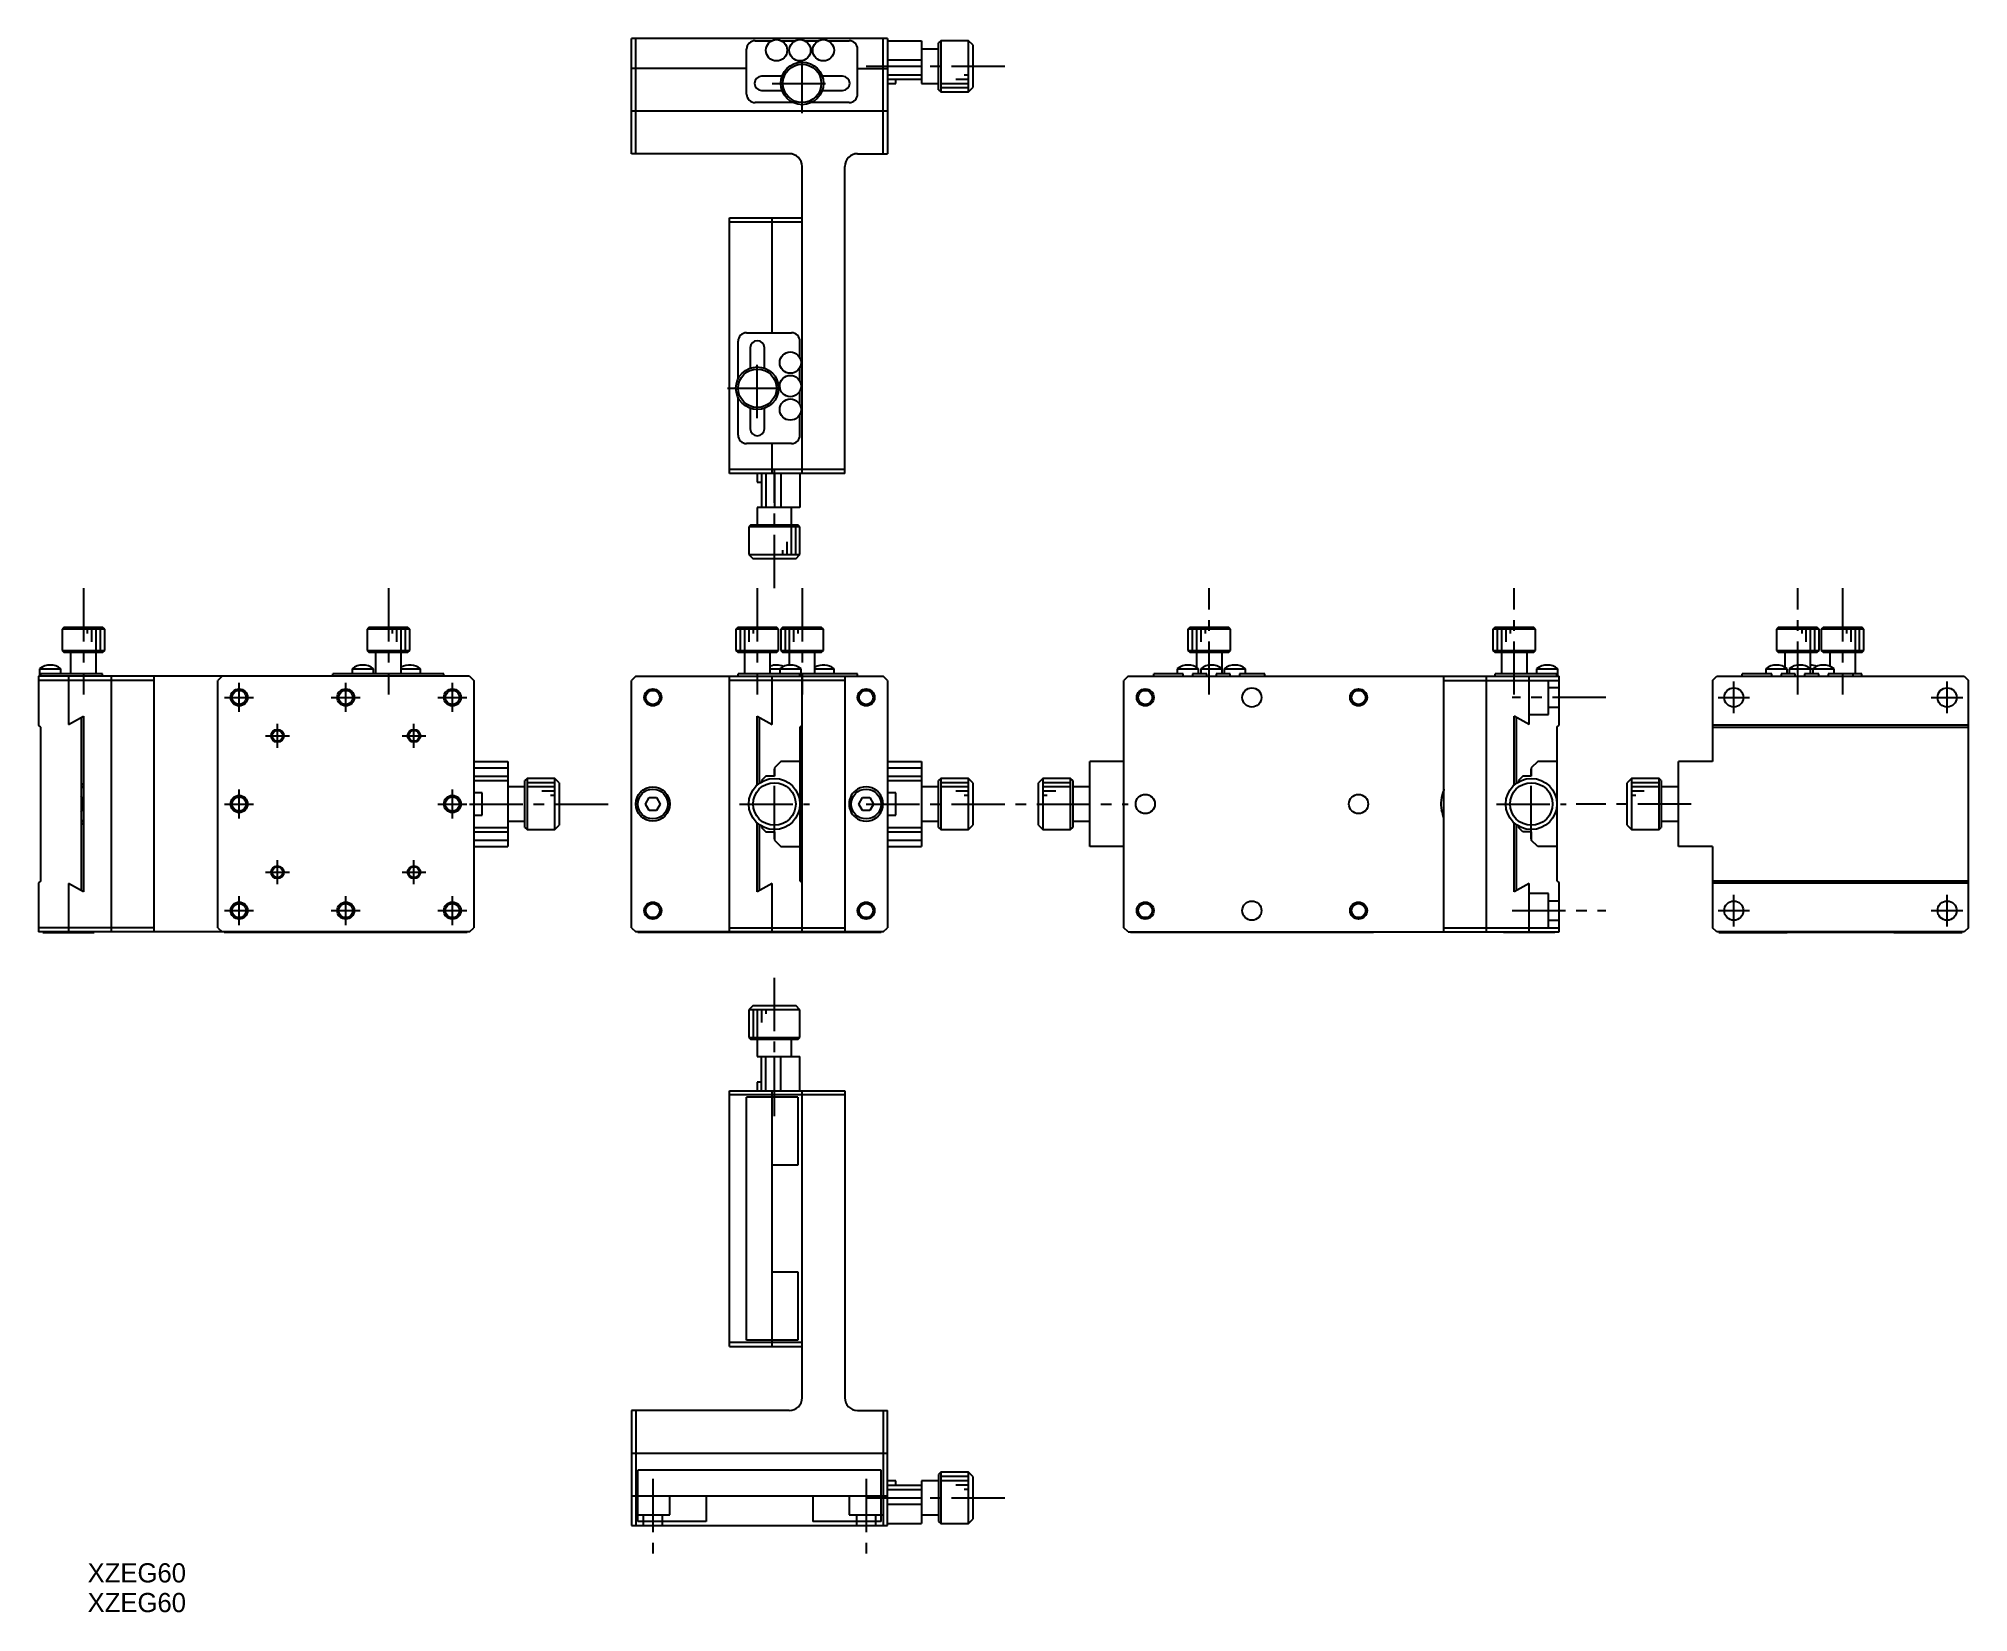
# Model space of a CAD drawing. Extents: x -53 to 400, y 0 to 369.
import ezdxf

# ---------------------------------------------------------------- set-up
doc = ezdxf.new("R2010")
doc.units = 0
doc.header["$LTSCALE"] = 10
doc.linetypes.add('CENTER', pattern=[2, 1.25, -0.25, 0.25, -0.25])
doc.linetypes.add('DASHED', pattern=[3.5, 2, -1.5])
doc.layers.get('0').update_dxf_attribs({"linetype": 'CONTINUOUS'})
doc.layers.add('CENTER', color=1, linetype='CENTER')
doc.styles.get("Standard").update_dxf_attribs({"font": 'FGP教科書体NT-M'})

msp = doc.modelspace()

# ---------------------------------------------------------------- linework, layer by layer
at = {"color": 7, "linetype": 'CONTINUOUS'}
for p, q in [((146.48596, 369.182032), (86.485959, 369.182032)), ((86.485959, 342.182032), (86.485959, 369.182032)), ((87.485959, 342.182032), (87.485959, 369.182032)), ((113.48596, 356.182031), (113.48596, 366.682032)), ((115.48596, 368.682032), (119.396235, 368.682032)), ((121.575685, 368.682032), (124.896235, 368.682032)), ((127.075685, 368.682032), (130.396235, 368.682032)), ((132.575685, 368.682032), (137.485958, 368.682032)), ((139.485958, 356.182031), (139.485958, 366.682032)), ((145.485964, 342.182032), (145.48596, 369.182032)), ((146.48596, 369.182032), (146.48596, 342.182032)), ((146.48596, 368.682032), (154.48596, 368.682032)), ((154.48596, 368.682032), (154.48596, 358.682033)), ((158.48596, 366.682033), (154.48596, 366.682033)), ((158.98596, 368.682033), (158.48596, 368.182033)), ((158.48596, 357.182033), (158.48596, 368.182033)), ((158.98596, 368.682033), (158.98596, 356.682033)), ((165.48596, 368.682033), (158.98596, 368.682033)), ((165.48596, 356.682033), (165.48596, 368.682033)), ((166.48596, 367.682033), (165.48596, 368.682033)), ((166.48596, 367.682033), (166.48596, 357.682033)), ((113.48596, 362.182032), (86.485959, 362.182032)), ((139.485958, 362.182032), (146.48596, 362.182032)), ((146.48596, 364.182034), (154.48596, 364.182034)), ((146.48596, 362.682033), (154.48596, 362.682033)), ((121.766055, 360.332031), (116.985959, 360.332031)), ((135.985959, 360.332031), (131.205865, 360.332031)), ((146.48596, 360.682034), (154.48596, 360.682034)), ((146.48596, 359.682034), (154.48596, 359.682034)), ((146.48596, 358.682033), (148.48596, 358.682033)), ((148.48596, 358.682033), (148.48596, 359.682034)), ((154.48596, 358.682033), (158.48596, 358.682033)), ((165.48596, 356.682033), (166.48596, 357.682033)), ((124.306509, 354.182031), (115.48596, 354.182031)), ((116.985959, 357.032031), (121.766056, 357.032031)), ((137.485958, 354.182031), (128.665408, 354.182031)), ((131.205865, 357.032031), (135.985959, 357.032031)), ((158.48596, 357.182033), (158.98596, 356.682033)), ((158.98596, 356.682033), (165.48596, 356.682033)), ((146.48596, 352.182032), (86.48596, 352.182032)), ((123.48596, 342.182032), (86.48596, 342.182032)), ((139.48596, 342.182032), (146.48596, 342.182032)), ((126.48596, 267.182031), (126.48596, 339.182032)), ((136.48596, 267.182032), (136.48596, 339.182032)), ((109.48596, 327.182032), (126.48596, 327.182032)), ((109.48596, 267.182031), (109.48596, 327.182031)), ((109.48596, 326.182034), (126.48596, 326.182032)), ((119.48596, 300.182031), (119.48596, 327.182032)), ((113.485959, 300.182031), (123.98596, 300.182031)), ((111.485959, 289.361482), (111.485959, 298.182031)), ((114.335959, 296.682032), (114.335959, 291.901935)), ((117.635959, 291.901936), (117.635959, 296.682032)), ((125.98596, 294.271756), (125.98596, 298.182031)), ((125.98596, 288.771756), (125.98596, 292.092306)), ((125.98596, 283.271756), (125.98596, 286.592306)), ((111.485959, 276.182033), (111.485959, 285.002584)), ((114.335959, 282.462127), (114.335959, 277.682032)), ((117.635959, 277.682032), (117.635959, 282.462126)), ((125.98596, 276.182033), (125.98596, 281.092306)), ((123.98596, 274.182033), (113.485959, 274.182033)), ((119.48596, 267.182031), (119.48596, 274.182033)), ((109.48596, 268.182032), (136.48596, 268.182032)), ((136.48596, 267.182032), (109.48596, 267.182032)), ((115.985961, 267.182031), (115.985961, 265.182031)), ((116.985962, 267.182031), (116.985962, 259.182031)), ((117.985962, 267.182031), (117.985962, 259.182031)), ((119.985961, 267.182031), (119.985961, 259.182031)), ((121.485962, 267.182031), (121.485962, 259.182031)), ((125.98596, 267.182031), (125.98596, 259.182031)), ((115.985961, 265.182031), (116.985962, 265.182031)), ((115.985961, 259.182031), (115.985961, 255.182031)), ((125.98596, 259.182031), (115.985961, 259.182031)), ((123.985961, 255.182031), (123.985961, 259.182031)), ((114.485961, 255.182031), (113.985961, 254.682031)), ((125.985961, 254.682031), (113.985961, 254.682031)), ((113.985961, 254.682031), (113.985961, 248.182031)), ((114.485961, 255.182031), (125.485961, 255.182031)), ((125.985961, 254.682031), (125.485961, 255.182031)), ((125.985961, 248.182031), (125.985961, 254.682031)), ((113.985961, 248.182031), (125.985961, 248.182031)), ((113.985961, 248.182031), (114.985961, 247.182031)), ((124.985961, 247.182031), (114.985961, 247.182031)), ((124.985961, 247.182031), (125.985961, 248.182031)), ((-46.502599, 231.173412), (-47.002599, 230.673412)), ((-46.502599, 231.173412), (-37.502599, 231.173412)), ((-37.002599, 230.673412), (-37.502599, 231.173412)), ((24.997402, 231.173411), (24.497402, 230.673411)), ((24.997402, 231.173411), (33.997402, 231.173411)), ((34.497402, 230.673411), (33.997402, 231.173411)), ((111.48596, 231.173411), (110.98596, 230.673411)), ((111.48596, 231.173411), (120.48596, 231.173411)), ((120.98596, 230.673411), (120.48596, 231.173411)), ((121.98596, 231.173412), (121.48596, 230.673412)), ((121.98596, 231.173412), (130.98596, 231.173412)), ((131.48596, 230.673412), (130.98596, 231.173412)), ((217.435536, 231.173411), (216.935536, 230.673411)), ((217.435536, 231.173411), (226.435536, 231.173411)), ((226.935536, 230.673411), (226.435536, 231.173411)), ((288.935537, 231.173412), (288.435537, 230.673412)), ((288.935537, 231.173412), (297.935537, 231.173412)), ((298.435537, 230.673412), (297.935537, 231.173412)), ((355.398106, 231.173412), (354.898106, 230.673412)), ((355.398106, 231.173412), (364.398106, 231.173412)), ((364.898106, 230.673412), (364.398106, 231.173412)), ((365.898106, 231.173411), (365.398106, 230.673411)), ((365.898106, 231.173411), (374.898106, 231.173411)), ((375.398106, 230.673411), (374.898106, 231.173411)), ((-37.002599, 230.673412), (-47.002599, 230.673412)), ((-47.002599, 230.673412), (-47.002599, 225.673412)), ((-37.002599, 225.673412), (-37.002599, 230.673412)), ((34.497402, 230.673411), (24.497402, 230.673411)), ((24.497402, 230.673411), (24.497402, 225.673411)), ((34.497402, 225.673411), (34.497402, 230.673411)), ((120.98596, 230.673411), (110.98596, 230.673411)), ((110.98596, 230.673411), (110.98596, 225.673411)), ((120.98596, 225.673411), (120.98596, 230.673411)), ((131.48596, 230.673412), (121.48596, 230.673412)), ((121.48596, 230.673412), (121.48596, 225.673412)), ((131.48596, 225.673412), (131.48596, 230.673412)), ((216.935536, 230.673411), (216.935536, 225.673411)), ((226.935536, 230.673411), (216.935536, 230.673411)), ((226.935536, 225.673411), (226.935536, 230.673411)), ((288.435537, 230.673412), (288.435537, 225.673412)), ((298.435537, 230.673412), (288.435537, 230.673412)), ((298.435537, 225.673412), (298.435537, 230.673412)), ((354.898106, 230.673412), (354.898106, 225.673412)), ((364.898106, 230.673412), (354.898106, 230.673412)), ((364.898106, 225.673412), (364.898106, 230.673412)), ((375.398106, 230.673411), (365.398106, 230.673411)), ((365.398106, 230.673411), (365.398106, 225.673411)), ((375.398106, 225.673411), (375.398106, 230.673411)), ((-47.002599, 225.673412), (-37.002599, 225.673412)), ((-47.002599, 225.673412), (-46.502599, 225.173412)), ((-37.502599, 225.173412), (-46.502599, 225.173412)), ((-45.002599, 225.173412), (-45.002599, 220.173412)), ((-39.002599, 220.173412), (-39.002599, 225.173412)), ((-37.502599, 225.173412), (-37.002599, 225.673412)), ((24.497402, 225.673411), (34.497402, 225.673411)), ((24.497402, 225.673411), (24.997402, 225.173411)), ((33.997402, 225.173411), (24.997402, 225.173411)), ((26.497402, 225.173411), (26.497402, 220.173411)), ((32.497402, 220.173411), (32.497402, 225.173411)), ((33.997402, 225.173411), (34.497402, 225.673411)), ((110.98596, 225.673411), (120.98596, 225.673411)), ((110.98596, 225.673411), (111.48596, 225.173411)), ((120.48596, 225.173411), (111.48596, 225.173411)), ((112.98596, 225.173411), (112.98596, 220.173411)), ((118.98596, 220.173411), (118.98596, 225.173411)), ((120.48596, 225.173411), (120.98596, 225.673411)), ((121.48596, 225.673412), (131.48596, 225.673412)), ((121.48596, 225.673412), (121.98596, 225.173412)), ((130.98596, 225.173412), (121.98596, 225.173412)), ((123.48596, 225.173412), (123.48596, 222.265592)), ((129.48596, 220.173412), (129.48596, 225.173412)), ((130.98596, 225.173412), (131.48596, 225.673412)), ((216.935536, 225.673411), (217.435536, 225.173411)), ((216.935536, 225.673411), (226.935536, 225.673411)), ((226.435536, 225.173411), (217.435536, 225.173411)), ((218.935536, 225.173411), (218.935536, 221.737513)), ((224.935536, 220.173412), (224.935536, 225.173411)), ((226.435536, 225.173411), (226.935536, 225.673411)), ((288.435537, 225.673412), (288.935537, 225.173412)), ((288.435537, 225.673412), (298.435537, 225.673412)), ((297.935537, 225.173412), (288.935537, 225.173412)), ((290.435537, 225.173412), (290.435537, 220.173412)), ((296.435537, 220.173412), (296.435537, 225.173412)), ((297.935537, 225.173412), (298.435537, 225.673412)), ((354.898106, 225.673412), (355.398106, 225.173412)), ((354.898106, 225.673412), (364.898106, 225.673412)), ((364.398106, 225.173412), (355.398106, 225.173412)), ((356.898106, 225.173412), (356.898106, 221.737515)), ((362.898106, 220.173413), (362.898106, 225.173412)), ((364.398106, 225.173412), (364.898106, 225.673412)), ((365.398106, 225.673411), (375.398106, 225.673411)), ((365.398106, 225.673411), (365.898106, 225.173411)), ((374.898106, 225.173411), (365.898106, 225.173411)), ((367.398106, 225.173411), (367.398106, 221.981512)), ((373.398106, 220.173411), (373.398106, 225.173411)), ((374.898106, 225.173411), (375.398106, 225.673411)), ((48.497402, 219.673413), (-52.502599, 219.673413)), ((-52.502599, 219.673413), (-52.502599, 208.173412)), ((-25.502599, 218.673413), (-52.502599, 218.673413)), ((-52.252599, 221.395912), (-52.252599, 219.673413)), ((-52.252599, 221.395912), (-47.252599, 221.395912)), ((-52.002599, 219.673413), (-52.002599, 220.173413)), ((-37.502598, 220.173413), (-52.002599, 220.173413)), ((-47.252599, 220.173413), (-47.252599, 221.395912)), ((-45.502599, 219.673413), (-45.502599, 208.282686)), ((-37.502598, 219.673413), (-37.502598, 220.173413)), ((-35.502599, 219.673412), (-35.502599, 159.673412)), ((-25.502599, 219.673412), (-25.502599, 159.673412)), ((-9.502598, 219.673411), (-10.502598, 218.673411)), ((-10.502598, 160.673411), (-10.502598, 218.673411)), ((16.497402, 219.673411), (16.497402, 220.173412)), ((42.4974, 220.173412), (16.497402, 220.173412)), ((20.997402, 221.395911), (25.997402, 221.395911)), ((20.997402, 221.395911), (20.997402, 220.173412)), ((25.997402, 220.173412), (25.997402, 221.395911)), ((32.497402, 221.395911), (36.997402, 221.395911)), ((36.997402, 220.173412), (36.997402, 221.395911)), ((42.4974, 219.673412), (42.4974, 220.173412)), ((48.497402, 219.673411), (49.497402, 218.673411)), ((49.497402, 218.673411), (49.497402, 160.673411)), ((87.48596, 219.673412), (86.48596, 218.673412)), ((86.48596, 160.673412), (86.48596, 218.673412)), ((87.48596, 219.673412), (145.48596, 219.673412)), ((109.48596, 159.673411), (109.48596, 219.673411)), ((136.48596, 218.673412), (109.48596, 218.673412)), ((111.485959, 219.673411), (111.485959, 220.173412)), ((125.98596, 220.173412), (111.485959, 220.173412)), ((118.98596, 221.395912), (126.23596, 221.395912)), ((119.48596, 208.282685), (119.48596, 219.673411)), ((121.23596, 221.395911), (121.23596, 220.173412)), ((125.98596, 219.673412), (125.98596, 220.173412)), ((126.23596, 219.673412), (126.23596, 221.395911)), ((139.485958, 220.173413), (126.23596, 220.173413)), ((126.48596, 159.673411), (126.48596, 219.673412)), ((129.48596, 221.395912), (133.98596, 221.395912)), ((133.98596, 220.173413), (133.98596, 221.395912)), ((136.48596, 219.673412), (136.48596, 159.673412)), ((139.485958, 219.673413), (139.485958, 220.173413)), ((146.48596, 218.673412), (145.48596, 219.673412)), ((146.48596, 218.673412), (146.48596, 160.673412)), ((202.935537, 219.673412), (201.935537, 218.673412)), ((201.935537, 160.673412), (201.935537, 218.673412)), ((202.935537, 219.673413), (303.935537, 219.673413)), ((208.935538, 219.673412), (208.935538, 220.173412)), ((215.845811, 220.173412), (208.935538, 220.173412)), ((214.435536, 221.395911), (214.435536, 220.173412)), ((214.435536, 221.395911), (219.435536, 221.395911)), ((215.845811, 219.673412), (215.845811, 220.173412)), ((218.025261, 220.173412), (218.025261, 219.673412)), ((221.345811, 220.173412), (218.025261, 220.173412)), ((219.435536, 220.173412), (219.435536, 221.395911)), ((219.935536, 221.395911), (219.935536, 220.173412)), ((219.935536, 221.395911), (224.935536, 221.395911)), ((221.345811, 219.673412), (221.345811, 220.173412)), ((223.525261, 220.173412), (223.525261, 219.673412)), ((226.845811, 220.173412), (223.525261, 220.173412)), ((225.435536, 221.395911), (225.435536, 220.173412)), ((225.435536, 221.395911), (230.435536, 221.395911)), ((226.845811, 219.673412), (226.845811, 220.173412)), ((229.025261, 220.173412), (229.025261, 219.673412)), ((234.935536, 220.173412), (229.025261, 220.173412)), ((230.435536, 220.173412), (230.435536, 221.395911)), ((234.935536, 219.673412), (234.935536, 220.173412)), ((276.935537, 159.673412), (276.935537, 219.673412)), ((276.935537, 218.673413), (303.935537, 218.673413)), ((286.935537, 159.673412), (286.935537, 219.673412)), ((288.935536, 219.673413), (288.935536, 220.173413)), ((303.435537, 220.173413), (288.935536, 220.173413)), ((296.935537, 208.282686), (296.935537, 219.673413)), ((298.685537, 221.395912), (298.685537, 220.173413)), ((298.685537, 221.395912), (303.685537, 221.395912)), ((303.435537, 219.673413), (303.435537, 220.173413)), ((303.685537, 219.673413), (303.685537, 221.395912)), ((303.935537, 208.173412), (303.935537, 219.673413)), ((339.898106, 218.673413), (340.898106, 219.673413)), ((339.898106, 218.673413), (339.898106, 199.673412)), ((340.898106, 219.673413), (398.898107, 219.673413)), ((346.898108, 219.673413), (346.898108, 220.173413)), ((353.808381, 220.173413), (346.898108, 220.173413)), ((352.398106, 221.395912), (357.398106, 221.395912)), ((352.398106, 221.395912), (352.398106, 220.173413)), ((353.808381, 219.673413), (353.808381, 220.173413)), ((355.987831, 220.173413), (355.987831, 219.673413)), ((359.308381, 220.173413), (355.987831, 220.173413)), ((357.398106, 220.173413), (357.398106, 221.395912)), ((357.898106, 221.395912), (357.898106, 220.173413)), ((357.898106, 221.395912), (368.398106, 221.395912)), ((359.308381, 219.673413), (359.308381, 220.173413)), ((361.487831, 220.173413), (361.487831, 219.673413)), ((364.808381, 220.173413), (361.487831, 220.173413)), ((363.398106, 221.395912), (363.398106, 220.173413)), ((364.808381, 219.673413), (364.808381, 220.173413)), ((366.987831, 220.173413), (366.987831, 219.673413)), ((374.898107, 220.173413), (366.987831, 220.173413)), ((368.398106, 220.173413), (368.398106, 221.395912)), ((372.898106, 219.673413), (372.898106, 220.173413)), ((374.898107, 219.673412), (374.898107, 220.173412)), ((398.898107, 219.673413), (399.898107, 218.673413)), ((399.898107, 160.673412), (399.898107, 218.673413)), ((-52.002599, 207.673412), (-52.502599, 208.173412)), ((-45.502914, 208.283231), (-42.002913, 210.303957)), ((-42.502599, 210.015463), (-42.502599, 169.331362)), ((-42.002599, 210.303412), (-42.002599, 169.042686)), ((115.98596, 194.145547), (115.98596, 210.303411)), ((115.986274, 210.303956), (119.486274, 208.283229)), ((116.48596, 194.546808), (116.48596, 210.015462)), ((126.48596, 208.173411), (125.98596, 207.673411)), ((293.435537, 194.145548), (293.435537, 210.303412)), ((296.935537, 208.282687), (293.435537, 210.303412)), ((293.935537, 194.54681), (293.935537, 210.015463)), ((303.435537, 207.673412), (303.935537, 208.173412)), ((399.898107, 208.173412), (339.898106, 208.173412)), ((-52.002599, 171.673412), (-52.002599, 207.673412)), ((125.98596, 207.673411), (125.98596, 171.673411)), ((303.435537, 207.673412), (303.435537, 171.673412)), ((339.898106, 207.673412), (399.898107, 207.673412)), ((49.497402, 199.673411), (57.497402, 199.673411)), ((57.497402, 199.673411), (57.497402, 179.673413)), ((121.485962, 199.673411), (119.985961, 198.17341)), ((125.98596, 199.673411), (121.485962, 199.673411)), ((146.48596, 199.673412), (154.48596, 199.673412)), ((154.48596, 199.673412), (154.48596, 179.673414)), ((193.935536, 179.673413), (193.935536, 199.673411)), ((201.935536, 199.673411), (193.935536, 199.673411)), ((298.935539, 199.673412), (297.435538, 198.173411)), ((303.435537, 199.673412), (298.935539, 199.673412)), ((331.898106, 179.673414), (331.898106, 199.673412)), ((339.898106, 199.673412), (331.898106, 199.673412)), ((49.497402, 198.17341), (57.497402, 198.17341)), ((49.497402, 196.173411), (57.497402, 196.173411)), ((49.497402, 195.173411), (57.497402, 195.173411)), ((61.997402, 195.673412), (61.497402, 195.173412)), ((61.497402, 184.173412), (61.497402, 195.173412)), ((61.997402, 195.673412), (61.997402, 183.673412)), ((68.497402, 195.673412), (61.997402, 195.673412)), ((68.497402, 183.673412), (68.497402, 195.673412)), ((69.497402, 194.673412), (68.497402, 195.673412)), ((69.497402, 194.673412), (69.497402, 184.673412)), ((117.985962, 196.173411), (116.985962, 195.173411)), ((116.985962, 195.173411), (116.985962, 194.869565)), ((119.985961, 196.173411), (117.985962, 196.173411)), ((119.985961, 198.17341), (119.985961, 196.173411)), ((146.48596, 198.173411), (154.48596, 198.173411)), ((146.48596, 196.173412), (154.48596, 196.173412)), ((146.48596, 195.173412), (154.48596, 195.173412)), ((158.98596, 195.673413), (158.48596, 195.173413)), ((158.48596, 184.173413), (158.48596, 195.173413)), ((158.98596, 195.673413), (158.98596, 183.673413)), ((165.48596, 195.673413), (158.98596, 195.673413)), ((165.48596, 183.673413), (165.48596, 195.673413)), ((166.48596, 194.673413), (165.48596, 195.673413)), ((166.48596, 194.673413), (166.48596, 184.673413)), ((182.935536, 195.673412), (181.935536, 194.673412)), ((181.935536, 184.673412), (181.935536, 194.673412)), ((189.435536, 195.673412), (182.935536, 195.673412)), ((182.935536, 195.673412), (182.935536, 183.673412)), ((189.935536, 195.173412), (189.435536, 195.673412)), ((189.435536, 183.673412), (189.435536, 195.673412)), ((189.935536, 195.173412), (189.935536, 184.173412)), ((295.435539, 196.173412), (294.435539, 195.173412)), ((294.435539, 195.173412), (294.435539, 194.869566)), ((297.435538, 196.173412), (295.435539, 196.173412)), ((297.435538, 198.173411), (297.435538, 196.173412)), ((320.898106, 195.673413), (319.898106, 194.673413)), ((319.898106, 184.673413), (319.898106, 194.673413)), ((327.398106, 195.673413), (320.898106, 195.673413)), ((320.898106, 195.673413), (320.898106, 183.673413)), ((327.898106, 195.173413), (327.398106, 195.673413)), ((327.398106, 183.673413), (327.398106, 195.673413)), ((327.898106, 195.173413), (327.898106, 184.173413)), ((51.497402, 192.319164), (49.497402, 192.319164)), ((51.497402, 187.027659), (51.497402, 192.319164)), ((61.497402, 193.673412), (57.497402, 193.673412)), ((89.753909, 189.673412), (90.619935, 191.173412)), ((90.619935, 191.173412), (92.351986, 191.173412)), ((92.351986, 191.173412), (93.218011, 189.673412)), ((139.753908, 189.673414), (140.619934, 191.173414)), ((140.619934, 191.173414), (142.351985, 191.173414)), ((142.351985, 191.173414), (143.21801, 189.673414)), ((148.48596, 192.319166), (146.48596, 192.319166)), ((148.48596, 187.027661), (148.48596, 192.319166)), ((158.48596, 193.673413), (154.48596, 193.673413)), ((193.935536, 193.673412), (189.935536, 193.673412)), ((276.935537, 193.137513), (276.9259, 192.987205)), ((331.898106, 193.673413), (327.898106, 193.673413)), ((49.497402, 187.027659), (51.497402, 187.027659)), ((57.497402, 185.673412), (61.497402, 185.673412)), ((90.619935, 188.173412), (89.753909, 189.673412)), ((92.351986, 188.173412), (90.619935, 188.173412)), ((93.218011, 189.673412), (92.351986, 188.173412)), ((140.619934, 188.173414), (139.753908, 189.673414)), ((142.351985, 188.173414), (140.619934, 188.173414)), ((143.21801, 189.673414), (142.351985, 188.173414)), ((146.48596, 187.027661), (148.48596, 187.027661)), ((154.48596, 185.673413), (158.48596, 185.673413)), ((189.935536, 185.673412), (193.935536, 185.673412)), ((327.898106, 185.673413), (331.898106, 185.673413)), ((49.497402, 184.173413), (57.497402, 184.173413)), ((49.497402, 183.173413), (57.497402, 183.173413)), ((49.497402, 181.173413), (57.497402, 181.173413)), ((61.497402, 184.173412), (61.997402, 183.673412)), ((61.997402, 183.673412), (68.497402, 183.673412)), ((68.497402, 183.673412), (69.497402, 184.673412)), ((115.98596, 169.042685), (115.98596, 185.201277)), ((116.48596, 169.33136), (116.48596, 184.800015)), ((116.985962, 184.477259), (116.985962, 184.173413)), ((116.985962, 184.173413), (117.985962, 183.173413)), ((117.985962, 183.173413), (119.985961, 183.173413)), ((119.985961, 183.173413), (119.985961, 181.173413)), ((119.985961, 181.173413), (121.485962, 179.673413)), ((146.48596, 184.173414), (154.48596, 184.173414)), ((146.48596, 183.173414), (154.48596, 183.173414)), ((146.48596, 181.173414), (154.48596, 181.173414)), ((158.48596, 184.173413), (158.98596, 183.673413)), ((158.98596, 183.673413), (165.48596, 183.673413)), ((165.48596, 183.673413), (166.48596, 184.673413)), ((181.935536, 184.673412), (182.935536, 183.673412)), ((182.935536, 183.673412), (189.435536, 183.673412)), ((189.435536, 183.673412), (189.935536, 184.173412)), ((293.435537, 169.042686), (293.435537, 185.201278)), ((293.935537, 169.331362), (293.935537, 184.800017)), ((294.435539, 184.47726), (294.435539, 184.173414)), ((295.435539, 183.173414), (294.435539, 184.173414)), ((297.435538, 183.173414), (295.435539, 183.173414)), ((297.435538, 183.173414), (297.435538, 181.173414)), ((298.935539, 179.673414), (297.435538, 181.173414)), ((319.898106, 184.673413), (320.898106, 183.673413)), ((320.898106, 183.673413), (327.398106, 183.673413)), ((327.398106, 183.673413), (327.898106, 184.173413)), ((49.497402, 179.673413), (57.497402, 179.673413)), ((121.485962, 179.673413), (125.98596, 179.673413)), ((146.48596, 179.673414), (154.48596, 179.673414)), ((201.935536, 179.673413), (193.935536, 179.673413)), ((303.435537, 179.673414), (298.935539, 179.673414)), ((339.898106, 179.673414), (331.898106, 179.673414)), ((339.898106, 179.673414), (339.898106, 160.673412)), ((-52.002599, 171.673412), (-52.502599, 171.173412)), ((-52.502599, 171.173412), (-52.502599, 159.673412)), ((-45.502599, 171.063413), (-45.502599, 159.523412)), ((-42.002599, 169.042687), (-45.502599, 171.063413)), ((119.48596, 171.063411), (115.98596, 169.042685)), ((119.48596, 159.523411), (119.48596, 171.063411)), ((125.98596, 171.673411), (126.48596, 171.173411)), ((296.935537, 171.063413), (293.435537, 169.042687)), ((296.935537, 159.523412), (296.935537, 171.063413)), ((303.435537, 171.673412), (303.935537, 171.173412)), ((303.935537, 159.673412), (303.935537, 171.173412)), ((339.898106, 171.673412), (399.898107, 171.673412)), ((339.898106, 171.173412), (399.898107, 171.173412)), ((-25.502599, 160.673412), (-52.502599, 160.673412)), ((48.497402, 159.673426), (-52.502599, 159.673412)), ((-51.502599, 159.673412), (-51.502599, 159.523412)), ((-51.502599, 159.523412), (-39.502599, 159.523412)), ((-39.502599, 159.523412), (-39.502599, 159.673412)), ((-10.502598, 160.673411), (-9.502598, 159.673411)), ((-9.002598, 159.523411), (-9.002598, 159.673411)), ((47.997402, 159.523411), (-9.002598, 159.523411)), ((47.997402, 159.673411), (47.997402, 159.523411)), ((48.497402, 159.673411), (49.497402, 160.673411)), ((86.48596, 160.673412), (87.48596, 159.673412)), ((145.48596, 159.673412), (87.48596, 159.673412)), ((87.98596, 159.523412), (87.98596, 159.673412)), ((144.98596, 159.52341), (87.98596, 159.523412)), ((109.48596, 160.673412), (136.48596, 160.673412)), ((113.48596, 159.673411), (113.48596, 159.523411)), ((125.48596, 159.673411), (125.48596, 159.523411)), ((144.98596, 159.673412), (144.98596, 159.523412)), ((145.48596, 159.673412), (146.48596, 160.673412)), ((202.935537, 159.673412), (201.935537, 160.673412)), ((202.935537, 159.673412), (303.935537, 159.673412)), ((203.435536, 159.673411), (203.435536, 159.523411)), ((260.435536, 159.523411), (203.435536, 159.523411)), ((219.435536, 159.673411), (219.435536, 159.523411)), ((244.435536, 159.673411), (244.435536, 159.523411)), ((260.435536, 159.673411), (260.435536, 159.523411)), ((276.935537, 160.673412), (303.935537, 160.673412)), ((290.935537, 159.673412), (290.935537, 159.523412)), ((302.935537, 159.523412), (290.935537, 159.523412)), ((302.935537, 159.673412), (302.935537, 159.523412)), ((340.898106, 159.673412), (339.898106, 160.673412)), ((398.898107, 159.673412), (340.898106, 159.673412)), ((341.398106, 159.673412), (341.398106, 159.523412)), ((341.398106, 159.523412), (357.398106, 159.523412)), ((357.398106, 159.673412), (357.398106, 159.523412)), ((382.388106, 159.523412), (357.408106, 159.523412)), ((382.398106, 159.673412), (382.398106, 159.523412)), ((382.398106, 159.523412), (398.398106, 159.523412)), ((398.398106, 159.673412), (398.398106, 159.523412)), ((399.898107, 160.673412), (398.898107, 159.673412)), ((114.985961, 142.438804), (113.985961, 141.438804)), ((125.985961, 141.438804), (113.985961, 141.438804)), ((113.985961, 141.438804), (113.985961, 134.938804)), ((114.985961, 142.438804), (124.985961, 142.438804)), ((125.985961, 141.438804), (124.985961, 142.438804)), ((125.985961, 134.938804), (125.985961, 141.438804)), ((113.985961, 134.938804), (125.985961, 134.938804)), ((113.985961, 134.938804), (114.485961, 134.438804)), ((125.485961, 134.438804), (114.485961, 134.438804)), ((115.985961, 134.438804), (115.985961, 130.438804)), ((123.985961, 130.438804), (123.985961, 134.438804)), ((125.485961, 134.438804), (125.985961, 134.938804)), ((115.985961, 130.438804), (125.98596, 130.438804)), ((116.985962, 122.438804), (116.985962, 130.438804)), ((117.985962, 122.438804), (117.985962, 130.438804)), ((119.985961, 122.438804), (119.985961, 130.438804)), ((121.485962, 122.438804), (121.485962, 130.438804)), ((125.98596, 122.438804), (125.98596, 130.438804)), ((109.48596, 62.438804), (109.48596, 122.438804)), ((109.48596, 122.438803), (136.48596, 122.438803)), ((116.985962, 124.438804), (115.985961, 124.438804)), ((115.985961, 124.438804), (115.985961, 122.438804)), ((119.48596, 120.948804), (119.48596, 122.438804)), ((126.48596, 50.438803), (126.48596, 122.438804)), ((136.48596, 122.438803), (136.48596, 50.438803)), ((136.48596, 121.438803), (109.48596, 121.438803)), ((113.48596, 63.938804), (113.48596, 120.938804)), ((125.48596, 120.938804), (113.48596, 120.938804)), ((119.48596, 63.938804), (119.48596, 120.938804)), ((125.48596, 120.938804), (125.48596, 104.938804)), ((125.48596, 104.938804), (119.48596, 104.938804)), ((119.48596, 79.938804), (125.48596, 79.938804)), ((125.48596, 79.938804), (125.48596, 63.938804)), ((109.48596, 63.438803), (126.48596, 63.438803)), ((125.48596, 63.938804), (113.48596, 63.938804)), ((119.48596, 62.438803), (119.48596, 63.928804)), ((109.48596, 62.438803), (126.48596, 62.438803)), ((86.48596, 47.438803), (86.48596, 20.438803)), ((123.48596, 47.438803), (86.48596, 47.438803)), ((87.485959, 47.438803), (87.485959, 20.438803)), ((139.48596, 47.438803), (146.48596, 47.438803)), ((145.485964, 47.438803), (145.48596, 20.438803)), ((146.48596, 20.438803), (146.48596, 47.438803)), ((86.48596, 37.438803), (146.48596, 37.438803)), ((144.98596, 33.438803), (87.98596, 33.438803)), ((87.98596, 21.438803), (87.98596, 33.438803)), ((144.98596, 21.438803), (144.98596, 33.438803)), ((158.98596, 32.938802), (158.48596, 32.438802)), ((158.48596, 32.438802), (158.48596, 21.438802)), ((165.48596, 32.938802), (158.98596, 32.938802)), ((158.98596, 32.938802), (158.98596, 20.938802)), ((166.48596, 31.938802), (165.48596, 32.938802)), ((165.48596, 20.938802), (165.48596, 32.938802)), ((166.48596, 31.938802), (166.48596, 21.938802)), ((86.485959, 27.438803), (87.97596, 27.438803)), ((87.98596, 27.438803), (144.98596, 27.438803)), ((103.98596, 27.438803), (103.98596, 21.438803)), ((128.98596, 27.438803), (128.98596, 21.438803)), ((144.99596, 27.438803), (146.48596, 27.438803)), ((148.48596, 30.938802), (146.48596, 30.938802)), ((146.48596, 29.938801), (154.48596, 29.938801)), ((146.48596, 28.938801), (154.48596, 28.938801)), ((148.48596, 29.938801), (148.48596, 30.938802)), ((158.48596, 30.938802), (154.48596, 30.938802)), ((154.48596, 30.938802), (154.48596, 20.938803)), ((146.48596, 26.938802), (154.48596, 26.938802)), ((146.48596, 25.438801), (154.48596, 25.438801)), ((154.48596, 22.938802), (158.48596, 22.938802)), ((86.485959, 20.438803), (146.48596, 20.438803)), ((103.98596, 21.438803), (87.98596, 21.438803)), ((144.98596, 21.438803), (128.98596, 21.438803)), ((146.48596, 20.938803), (154.48596, 20.938803)), ((158.48596, 21.438802), (158.98596, 20.938802)), ((158.98596, 20.938802), (165.48596, 20.938802)), ((165.48596, 20.938802), (166.48596, 21.938802))]:
    msp.add_line(p, q, dxfattribs=at)
at = {"color": 3, "linetype": 'CONTINUOUS'}
for p, q in [((158.98596, 358.682033), (165.48596, 358.682033)), ((158.98596, 357.682033), (165.48596, 357.682033)), ((162.48596, 359.682033), (165.48596, 359.682033)), ((164.48596, 360.682033), (165.48596, 360.682033)), ((123.985961, 248.182031), (123.985961, 254.682031)), ((124.985961, 248.182031), (124.985961, 254.682031)), ((121.985961, 248.182031), (121.985961, 249.182031)), ((122.985961, 248.182031), (122.985961, 251.182031)), ((-41.002599, 229.673412), (-41.002599, 230.673412)), ((-40.002599, 227.673412), (-40.002599, 230.673412)), ((-39.002599, 225.673412), (-39.002599, 230.673412)), ((-38.002599, 225.673412), (-38.002599, 230.673412)), ((30.497402, 229.673411), (30.497402, 230.673411)), ((31.497402, 227.673411), (31.497402, 230.673411)), ((32.497402, 225.673411), (32.497402, 230.673411)), ((33.497402, 225.673411), (33.497402, 230.673411)), ((111.98596, 230.673411), (111.98596, 225.673411)), ((112.98596, 230.673411), (112.98596, 225.673411)), ((113.98596, 230.673411), (113.98596, 227.673411)), ((114.98596, 230.673411), (114.98596, 229.673411)), ((122.48596, 230.673412), (122.48596, 225.673412)), ((123.48596, 230.673412), (123.48596, 225.673412)), ((124.48596, 230.673412), (124.48596, 227.673412)), ((125.48596, 230.673412), (125.48596, 229.673412)), ((217.935536, 230.673411), (217.935536, 225.673411)), ((218.935536, 230.673411), (218.935536, 225.673411)), ((219.935536, 230.673411), (219.935536, 227.673411)), ((220.935536, 230.673411), (220.935536, 229.673411)), ((289.435537, 230.673412), (289.435537, 225.673412)), ((290.435537, 230.673412), (290.435537, 225.673412)), ((291.435537, 230.673412), (291.435537, 227.673412)), ((292.435537, 230.673412), (292.435537, 229.673412)), ((360.898106, 229.673412), (360.898106, 230.673412)), ((361.898106, 227.673412), (361.898106, 230.673412)), ((362.898106, 225.673412), (362.898106, 230.673412)), ((363.898106, 225.673412), (363.898106, 230.673412)), ((371.398106, 229.673411), (371.398106, 230.673411)), ((372.398106, 227.673411), (372.398106, 230.673411)), ((373.398106, 225.673411), (373.398106, 230.673411)), ((374.398106, 225.673411), (374.398106, 230.673411)), ((68.497402, 194.673412), (61.997402, 194.673412)), ((165.48596, 194.673413), (158.98596, 194.673413)), ((189.435536, 194.673412), (182.935536, 194.673412)), ((327.398106, 194.673413), (320.898106, 194.673413)), ((68.497402, 193.673412), (61.997402, 193.673412)), ((68.497402, 192.673412), (65.497402, 192.673412)), ((68.497402, 191.673412), (67.497402, 191.673412)), ((165.48596, 193.673413), (158.98596, 193.673413)), ((165.48596, 192.673413), (162.48596, 192.673413)), ((165.48596, 191.673413), (164.48596, 191.673413)), ((189.435536, 193.673412), (182.935536, 193.673412)), ((185.935536, 192.673412), (182.935536, 192.673412)), ((183.935536, 191.673412), (182.935536, 191.673412)), ((327.398106, 193.673413), (320.898106, 193.673413)), ((323.898106, 192.673413), (320.898106, 192.673413)), ((321.898106, 191.673413), (320.898106, 191.673413)), ((114.985961, 141.438804), (114.985961, 134.938804)), ((115.985961, 141.438804), (115.985961, 134.938804)), ((116.985961, 141.438804), (116.985961, 138.438804)), ((117.985961, 141.438804), (117.985961, 140.438804)), ((165.48596, 31.938802), (158.98596, 31.938802)), ((165.48596, 30.938802), (158.98596, 30.938802)), ((165.48596, 29.938802), (162.48596, 29.938802)), ((165.48596, 28.938802), (164.48596, 28.938802))]:
    msp.add_line(p, q, dxfattribs=at)
at = {"color": 3, "linetype": 'DASHED'}
for p, q in [((301.435539, 214.673413), (301.435539, 218.673413)), ((303.935537, 216.923413), (301.435539, 216.923413)), ((301.435539, 210.673413), (301.435539, 214.673413)), ((296.935539, 210.673413), (301.435539, 210.673413)), ((301.435539, 212.423413), (303.935537, 212.423413)), ((301.435539, 168.673413), (296.935539, 168.673413)), ((301.435539, 164.673413), (301.435539, 168.673413)), ((303.935537, 166.923413), (301.435539, 166.923413)), ((301.435539, 160.673413), (301.435539, 164.673413)), ((301.435539, 162.423413), (303.935537, 162.423413)), ((95.485959, 22.938801), (95.485959, 27.438801)), ((137.485959, 27.438801), (137.485959, 22.938801)), ((87.485959, 22.938801), (95.485959, 22.938801)), ((89.235959, 22.938801), (89.235959, 20.438803)), ((93.735959, 20.438803), (93.735959, 22.938801)), ((137.485959, 22.938801), (145.485959, 22.938801)), ((139.235959, 22.938801), (139.235959, 20.438803)), ((143.735959, 20.438803), (143.735959, 22.938801))]:
    msp.add_line(p, q, dxfattribs=at)
at = {"color": 7, "linetype": 'CONTINUOUS'}
for centre, radius in [((120.48596, 366.432032), 2.5), ((125.98596, 366.432032), 2.5), ((131.48596, 366.432032), 2.5), ((126.48596, 358.682032), 5), ((126.48596, 358.682032), 4.5), ((123.73596, 293.182031), 2.5), ((115.98596, 287.182031), 5), ((115.98596, 287.182031), 4.5), ((123.73596, 287.682031), 2.5), ((123.73596, 282.182031), 2.5), ((-5.502598, 214.673411), 1.65), ((19.497402, 214.673411), 1.65), ((44.497402, 214.673411), 1.65), ((91.48596, 214.673412), 1.65), ((141.48596, 214.673412), 1.65), ((206.935537, 214.673412), 1.65), ((231.935537, 214.673412), 2.25), ((256.935537, 214.673412), 1.65), ((344.898107, 214.673413), 2.25), ((394.898107, 214.673413), 2.25), ((3.497402, 205.673411), 1.25), ((35.497402, 205.673411), 1.25), ((119.985961, 189.673412), 6), ((119.985961, 189.673412), 5), ((297.435538, 189.673413), 6), ((297.435538, 189.673413), 5), ((-5.502598, 189.673411), 1.65), ((44.497402, 189.673411), 1.65), ((91.48596, 189.673412), 4), ((91.48596, 189.673412), 3.5), ((141.485959, 189.673414), 3.5), ((206.935537, 189.673412), 2.25), ((256.935537, 189.673412), 2.25), ((3.497402, 173.673411), 1.25), ((35.497402, 173.673411), 1.25), ((-5.502598, 164.673411), 1.65), ((19.497402, 164.673411), 1.65), ((44.497402, 164.673411), 1.65), ((91.48596, 164.673412), 1.65), ((141.48596, 164.673412), 1.65), ((206.935537, 164.673412), 1.65), ((231.935537, 164.673412), 2.25), ((256.935537, 164.673412), 1.65), ((344.898107, 164.673413), 2.25), ((394.898107, 164.673413), 2.25)]:
    msp.add_circle(centre, radius, dxfattribs=at)
at = {"color": 3, "linetype": 'CONTINUOUS'}
for centre, radius in [((-5.502598, 214.673411), 2), ((19.497402, 214.673411), 2), ((44.497402, 214.673411), 2), ((91.48596, 214.673412), 2), ((141.48596, 214.673412), 2), ((206.935537, 214.673412), 2), ((256.935537, 214.673412), 2), ((3.497402, 205.673411), 1.5), ((35.497402, 205.673411), 1.5), ((-5.502598, 189.673411), 2), ((44.497402, 189.673411), 2), ((3.497402, 173.673411), 1.5), ((35.497402, 173.673411), 1.5), ((-5.502598, 164.673411), 2), ((19.497402, 164.673411), 2), ((44.497402, 164.673411), 2), ((91.48596, 164.673412), 2), ((141.48596, 164.673412), 2), ((206.935537, 164.673412), 2), ((256.935537, 164.673412), 2)]:
    msp.add_circle(centre, radius, dxfattribs=at)
at = {"color": 7, "linetype": 'CONTINUOUS'}
for centre, radius, start, end in [((115.48596, 366.682032), 2, 90, 180), ((137.485958, 366.682032), 2, 0, 90), ((116.985959, 358.682031), 1.65, 90, 270), ((135.985959, 358.682031), 1.65, 270, 90), ((115.48596, 356.182031), 2, 180, 270), ((137.485958, 356.182031), 2, 270, 0), ((123.48596, 339.182032), 3, 0, 90), ((139.48596, 339.182032), 3, 90, 180), ((113.485959, 298.182031), 2, 90, 180), ((123.98596, 298.182031), 2, 0, 90), ((115.985959, 296.682032), 1.65, 0, 180), ((113.485959, 276.182033), 2, 180, 270), ((115.985959, 277.682032), 1.65, 180, 0), ((123.98596, 276.182033), 2, 270, 0), ((-49.752599, 218.273413), 4, 51.317813, 128.682187), ((23.497402, 218.273412), 4, 51.317813, 128.682187), ((34.497402, 218.273412), 4, 51.317813, 120), ((120.48596, 218.273413), 4, 66.030491, 112.024313), ((123.73596, 218.273412), 4, 51.317813, 128.682187), ((131.48596, 218.273413), 4, 51.317813, 120), ((216.935536, 218.273412), 4, 51.317813, 128.682187), ((222.435536, 218.273412), 4, 51.317813, 128.682187), ((227.935536, 218.273412), 4, 51.317813, 128.682187), ((301.185537, 218.273413), 4, 51.317813, 128.682187), ((354.898106, 218.273413), 4, 51.317813, 128.682187), ((360.398106, 218.273413), 4, 51.317813, 128.682187), ((362.648106, 218.273412), 4, 66.030544, 86.416678), ((365.898106, 218.273413), 4, 51.317813, 128.682187), ((-46.0026, 189.673413), 6, 48.189672, 54.314654), ((-46.0026, 189.673413), 5.5, 43.341743, 50.47879), ((-46.0026, 189.673413), 4, 331.045005, 28.954995), ((141.486042, 189.673412), 4.000041, 120.001018, 239.998982), ((141.48596, 189.673412), 4, 240, 120), ((283.873343, 189.799014), 7.644052, 155.34954219, 192.56956719), ((-46.0026, 189.673413), 5.5, 309.52121, 316.658257), ((265.305021, 184.085225), 11.822886, 10.34988409, 20.03397865), ((-46.0026, 189.673413), 6, 305.685346, 311.810328), ((123.48596, 50.438803), 3, 270, 0), ((139.48596, 50.438803), 3, 180, 270)]:
    msp.add_arc(centre, radius, start, end, dxfattribs=at)
at = {"layer": 'CENTER', "color": 1, "linetype": 'CENTER'}
for p, q in [((126.48596, 351.682032), (126.48596, 365.682032)), ((141.48596, 362.682033), (176.48596, 362.682033)), ((119.48596, 358.682032), (133.48596, 358.682032)), ((115.98596, 280.182031), (115.98596, 294.182031)), ((108.98596, 287.182031), (122.98596, 287.182031)), ((119.985961, 240.323411), (119.985961, 268.182032)), ((-42.002599, 240.323411), (-42.002599, 215.323411)), ((29.497402, 240.323411), (29.497402, 215.323411)), ((115.98596, 240.323411), (115.98596, 215.323411)), ((126.48596, 240.323411), (126.48596, 215.323411)), ((221.935536, 215.323411), (221.935536, 240.323411)), ((293.435537, 215.323411), (293.435537, 240.323411)), ((359.898106, 215.323411), (359.898106, 240.323411)), ((370.398106, 240.323411), (370.398106, 215.323411)), ((-5.502598, 211.273411), (-5.502598, 218.073411)), ((19.497402, 211.273411), (19.497402, 218.073411)), ((44.497402, 211.273411), (44.497402, 218.073411)), ((344.898107, 210.973413), (344.898107, 218.373413)), ((394.898107, 210.973413), (394.898107, 218.373413)), ((-8.902598, 214.673411), (-2.102598, 214.673411)), ((16.097402, 214.673411), (22.897402, 214.673411)), ((41.097402, 214.673411), (47.897402, 214.673411)), ((314.898107, 214.673413), (292.935536, 214.673413)), ((341.198107, 214.673413), (348.598107, 214.673413)), ((391.198107, 214.673413), (398.598107, 214.673413)), ((3.497402, 202.873411), (3.497402, 208.473411)), ((35.497402, 202.873411), (35.497402, 208.473411)), ((0.697402, 205.673411), (6.297402, 205.673411)), ((32.697402, 205.673411), (38.297402, 205.673411)), ((119.985961, 181.473412), (119.985961, 197.873412)), ((297.435538, 181.473413), (297.435538, 197.873413)), ((-5.502598, 186.273411), (-5.502598, 193.073411)), ((44.497402, 186.273411), (44.497402, 193.073411)), ((-8.902598, 189.673411), (-2.102598, 189.673411)), ((41.097402, 189.673411), (47.897402, 189.673411)), ((48.497402, 189.673412), (81.48596, 189.673412)), ((111.785961, 189.673412), (128.185961, 189.673412)), ((141.48596, 189.673413), (202.935536, 189.673413)), ((289.235538, 189.673413), (305.635538, 189.673413)), ((334.898107, 189.673413), (307.935536, 189.673413)), ((3.497402, 170.873411), (3.497402, 176.473411)), ((35.497402, 170.873411), (35.497402, 176.473411)), ((0.697402, 173.673411), (6.297402, 173.673411)), ((32.697402, 173.673411), (38.297402, 173.673411)), ((-5.502598, 161.273411), (-5.502598, 168.073411)), ((19.497402, 161.273411), (19.497402, 168.073411)), ((44.497402, 161.273411), (44.497402, 168.073411)), ((344.898107, 160.973413), (344.898107, 168.373413)), ((394.898107, 160.973413), (394.898107, 168.373413)), ((-8.902598, 164.673411), (-2.102598, 164.673411)), ((16.097402, 164.673411), (22.897402, 164.673411)), ((41.097402, 164.673411), (47.897402, 164.673411)), ((292.935536, 164.673413), (314.898107, 164.673413)), ((341.198107, 164.673413), (348.598107, 164.673413)), ((391.198107, 164.673413), (398.598107, 164.673413)), ((119.985961, 116.438803), (119.985961, 150.323411)), ((91.485959, 31.438803), (91.485959, 11.438803)), ((141.485959, 31.438803), (141.485959, 11.438803)), ((141.48596, 26.938802), (176.48596, 26.938802))]:
    msp.add_line(p, q, dxfattribs=at)

# ---------------------------------------------------------------- texts
at = {"color": 7}
for p in [(-41.023074, 7.115223), (-41.023074, 0.149526)]:
    msp.add_text('XZEG60', height=4.5, dxfattribs=at).set_placement(p)

doc.saveas('drawing.dxf')
